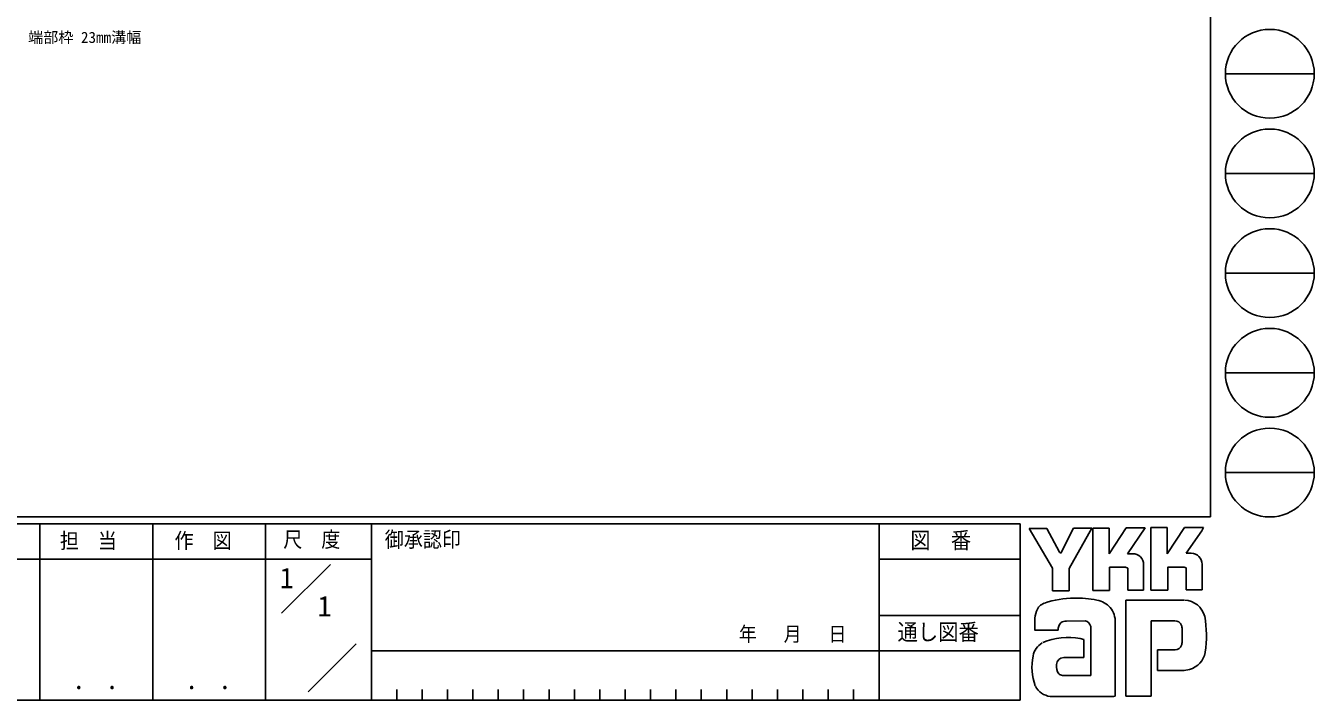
# Model space of a CAD drawing. Units: millimetres, scale not verified. Extents: x -793 to 793, y -564 to 564.
# Drawn here: x 282 to 793, y -564 to -296 of the extents above; entities that cross this region are included whole.
import ezdxf
from ezdxf.enums import TextEntityAlignment as Align

# ---------------------------------------------------------------- set-up
doc = ezdxf.new("R2010")
doc.units = ezdxf.units.MM
doc.header["$LTSCALE"] = 2
doc.layers.add('0-1_USER1', color=92, linetype='Continuous')
doc.layers.add('0-7_YKK_ZWAK', color=134, linetype='Continuous')
doc.styles.add('ＭＳ ゴシック', font='')
doc.styles.get('ＭＳ ゴシック').set_extended_font_data('MS Gothic')

msp = doc.modelspace()

# ---------------------------------------------------------------- linework, layer by layer
at = {"layer": '0-7_YKK_ZWAK'}
for p, q in [((752.2, 558.6), (752.2, -491.4)), ((758.153, -315.392), (793.433, -315.392)), ((758.153, -354.984), (793.433, -354.984)), ((758.153, -394.576), (793.433, -394.576)), ((758.153, -434.168), (793.433, -434.168)), ((758.153, -473.76), (793.433, -473.76)), ((752.2, -491.4), (-787.8, -491.4)), ((676.6, -494.2), (-787.8, -494.2)), ((287.4, -494.2), (287.4, -564.2)), ((332.2, -494.2), (332.2, -564.2)), ((377, -494.2), (377, -564.2)), ((419, -494.2), (419, -564.2)), ((620.599, -494.2), (620.599, -564.2)), ((676.6, -494.2), (676.6, -564.2)), ((689.464, -511.797), (680.274, -496.012)), ((680.274, -496.012), (687.301, -496.012)), ((687.301, -496.012), (692.329, -505.418)), ((697.872, -495.796), (692.761, -505.742)), ((705.124, -495.796), (696.059, -511.851)), ((697.872, -495.796), (705.124, -495.796)), ((705.519, -520.663), (705.519, -495.85)), ((705.519, -495.85), (711.952, -495.85)), ((711.952, -506.047), (718.71, -495.741)), ((711.952, -495.85), (711.952, -506.047)), ((718.71, -495.741), (726.36, -495.741)), ((726.36, -495.741), (719.28, -506.013)), ((728.548, -520.447), (728.548, -495.633)), ((728.548, -495.633), (735.09, -495.633)), ((735.09, -506.017), (741.955, -495.633)), ((735.09, -495.633), (735.09, -506.017)), ((741.955, -495.633), (749.523, -495.633)), ((749.523, -495.633), (748.767, -496.931)), ((748.767, -496.931), (742.523, -505.851)), ((692.329, -505.418), (692.761, -505.742)), ((721.359, -506.013), (719.28, -506.013)), ((744.601, -505.851), (742.523, -505.851)), ((378.968, -508.199), (242.6, -508.199)), ((378.968, -508.199), (419, -508.199)), ((383.34, -529.672), (402.727, -510.286)), ((620.599, -508.2), (676.6, -508.2)), ((718.547, -511.365), (712.169, -511.365)), ((712.169, -511.365), (712.169, -520.663)), ((719.412, -511.689), (718.547, -511.365)), ((725.683, -510.337), (725.683, -520.501)), ((742.604, -520.392), (742.604, -511.635)), ((748.929, -510.337), (748.929, -520.392)), ((689.464, -520.717), (689.464, -511.797)), ((696.059, -511.851), (696.059, -520.717)), ((719.412, -520.501), (719.412, -511.689)), ((696.059, -520.717), (689.464, -520.717)), ((712.169, -520.663), (705.519, -520.663)), ((725.683, -520.501), (719.412, -520.501)), ((735.36, -520.447), (728.548, -520.447)), ((742.604, -520.291), (742.705, -520.392)), ((748.929, -520.392), (742.604, -520.392)), ((718.656, -524.393), (718.656, -562.613)), ((741.847, -524.393), (718.656, -524.393)), ((620.599, -530.599), (676.6, -530.599)), ((702.492, -532.61), (695.097, -532.75)), ((704.654, -554.342), (704.654, -534.88)), ((714.439, -533.367), (714.439, -562.559)), ((728.711, -562.613), (728.711, -532.718)), ((728.711, -532.718), (738.009, -532.718)), ((740.946, -535.713), (740.982, -540.981)), ((393.944, -560.89), (412.992, -541.842)), ((700.546, -539.746), (701.951, -540.07)), ((701.951, -540.07), (701.951, -547.26)), ((419, -544.6), (620.599, -544.6)), ((676.6, -544.599), (620.599, -544.599)), ((701.951, -547.26), (693.962, -547.269)), ((738.225, -544.179), (731.143, -544.179)), ((731.143, -544.179), (731.143, -552.45)), ((731.143, -552.45), (741.793, -552.45)), ((741.793, -552.45), (743.955, -551.963)), ((693.41, -554.342), (704.654, -554.342)), ((703.789, -554.342), (704.492, -554.342)), ((704.654, -554.34), (704.656, -554.342)), ((429.08, -560), (429.08, -564.2)), ((439.16, -560), (439.16, -564.2)), ((449.24, -560), (449.24, -564.2)), ((459.32, -560), (459.32, -564.2)), ((469.4, -560), (469.4, -564.2)), ((479.48, -560), (479.48, -564.2)), ((489.56, -560), (489.56, -564.2)), ((499.64, -560), (499.64, -564.2)), ((509.72, -560), (509.72, -564.2)), ((519.8, -560), (519.8, -564.2)), ((529.88, -560), (529.88, -564.2)), ((539.96, -560), (539.96, -564.2)), ((550.04, -560), (550.04, -564.2)), ((560.12, -560), (560.12, -564.2)), ((570.2, -560), (570.2, -564.2)), ((580.279, -560), (580.279, -564.2)), ((590.359, -560), (590.359, -564.2)), ((600.439, -560), (600.439, -564.2)), ((610.519, -560), (610.519, -564.2)), ((691.734, -562.721), (688.761, -562.721)), ((713.79, -562.667), (691.734, -562.721)), ((714.439, -562.559), (713.79, -562.667)), ((718.656, -562.613), (727.143, -562.613)), ((727.143, -562.613), (728.711, -562.613)), ((-787.8, -564.2), (676.6, -564.2))]:
    msp.add_line(p, q, dxfattribs=at)
for points in [[(742.604, -511.635), (741.739, -511.311), (735.36, -511.311), (735.36, -520.447)], [(691.734, -536.34), (682.436, -536.34), (682.436, -532.482)]]:
    msp.add_lwpolyline(points, dxfattribs=at)
for centre in [(775.793, -315.392), (775.793, -354.984), (775.793, -394.576), (775.793, -434.168), (775.793, -473.76)]:
    msp.add_circle(centre, 17.64, dxfattribs=at)
for centre, radius, start, end in [((721.358, -510.338), 4.325, 0.00166, 89.99604), ((744.601, -510.175), 4.325, 0.00166, 89.99604), ((687.813, -530.311), 4.887, 109.02127, 161.51264), ((698.044, -559.002), 35.36, 89.89165, 109.30848), ((699.083, -565.126), 41.496, 78.7801, 91.46938), ((705.661, -533.193), 8.897, 40.66422, 80.31694), ((741.544, -533.081), 8.682, 14.44572, 87.08746), ((692.519, -532.531), 10.075, 158.41083, 179.71775), ((705.218, -533.171), 9.223, 358.78059, 38.76563), ((708.932, -538.574), 41.72, 350.99027, 10.67625), ((695.951, -536.214), 4.218, 138.46382, 181.71359), ((694.83, -536.141), 3.402, 85.50551, 126.78038), ((701.512, -535.708), 3.249, 14.7552, 72.44995), ((738.329, -535.158), 2.458, 16.43123, 96.91661), ((733.662, -536.615), 7.347, 4.93423, 17.03552), ((689.454, -548.055), 7.816, 121.82711, 169.08475), ((695.641, -565.908), 26.618, 79.38098, 112.05825), ((738.227, -541.567), 2.611, 269.95468, 342.90145), ((733.62, -540.282), 7.393, 343.6902, 354.75362), ((703.498, -550.99), 22.165, 168.76372, 199.80079), ((693.98, -550.159), 2.89, 90.33953, 178.03639), ((741.67, -543.69), 8.583, 285.44291, 349.90448), ((695.764, -550.856), 4.737, 171.08203, 216.71923), ((693.9, -551.33), 3.051, 230.9728, 260.75491), ((689.48, -555.085), 7.646, 207.31435, 263.59464)]:
    msp.add_arc(centre, radius, start, end, dxfattribs=at)

# ---------------------------------------------------------------- texts
at = {"layer": '0-1_USER1', "style": 'ＭＳ ゴシック'}
msp.add_text('端部枠 23mm溝幅', height=4.399, dxfattribs=at).set_placement((282.689, -304.451), align=Align.BOTTOM_LEFT)
at = {"layer": '0-1_USER1', "color": 3, "style": 'ＭＳ ゴシック'}
for p in [(382.6, -522.199), (397.667, -533.399)]:
    msp.add_text('1', height=8.211, dxfattribs=at).set_placement(p, align=Align.BOTTOM_LEFT)
at = {"layer": '0-7_YKK_ZWAK', "style": 'ＭＳ ゴシック', "width": 0.9}
for s, height, p in [('担  当', 6.158, (295.309, -505.761)), ('作  図', 6.158, (340.84, -505.724)), ('尺  度', 6.158, (384.025, -505.274)), ('御承認印', 6.158, (424.334, -505.266)), ('図\u3000番', 6.569, (632.995, -505.924)), ('年   月   日', 5.805, (564.953, -542.538)), ('通し図番', 6.569, (627.957, -542.369)), (' ． ．', 7.185, (296.31, -562.092)), (' ． ．', 7.185, (341.11, -562.092))]:
    msp.add_text(s, height=height, dxfattribs=at).set_placement(p, align=Align.BOTTOM_LEFT)

doc.saveas('drawing.dxf')
